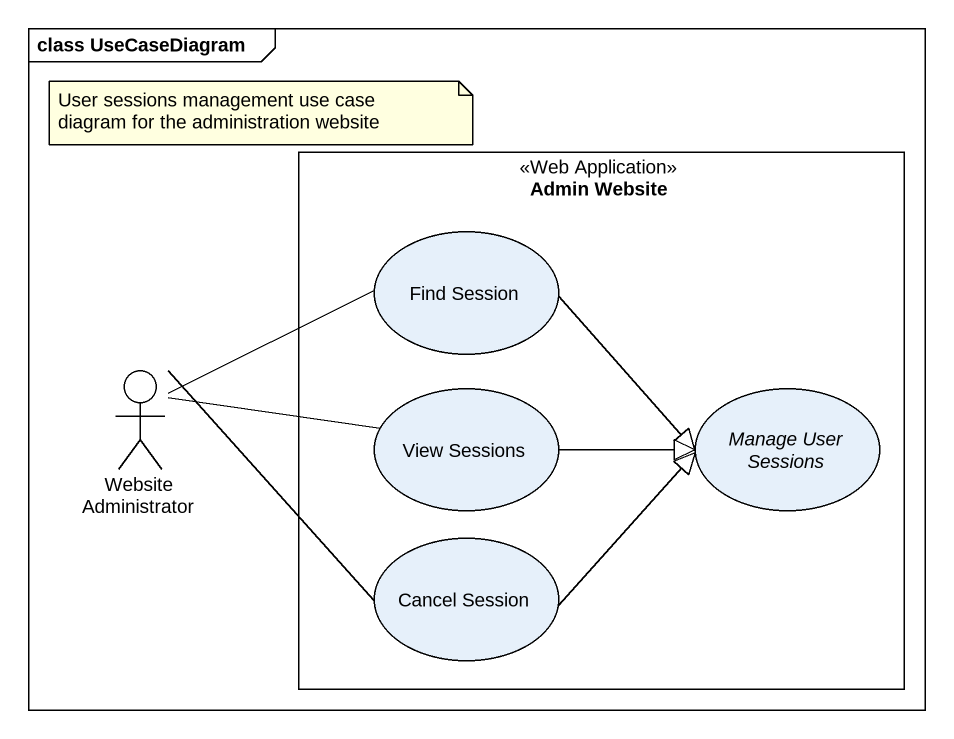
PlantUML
@startuml
mainframe class UseCaseDiagram
rectangle "Admin Website" as Admin_Website <<Web Application>> {
  usecase "Find Session" as Find_Session
  usecase "View Sessions" as View_Sessions
  usecase "Manage User Sessions" as Manage_User_Sessions
  usecase "Cancel Session" as Cancel_Session
}
actor "Website Administrator" as Website_Administrator
Find_Session -right-|> Manage_User_Sessions
Website_Administrator -right- Find_Session
Website_Administrator -right- View_Sessions
Website_Administrator -right- Cancel_Session
View_Sessions -right-|> Manage_User_Sessions
Cancel_Session -right-|> Manage_User_Sessions
note as N1
  User sessions management use case diagram for the administration website
end note
@enduml
